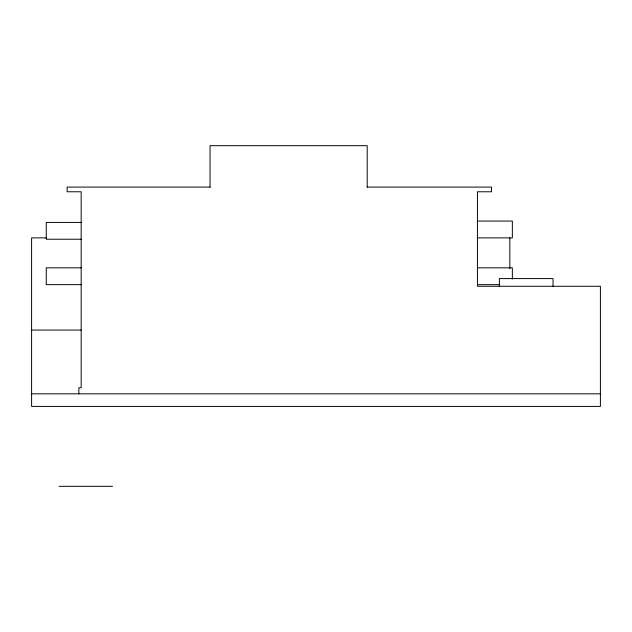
<?xml version="1.0" encoding="UTF-8"?>
<svg xmlns="http://www.w3.org/2000/svg" width="632" height="632" viewBox="0 0 632 632"><rect width="100%" height="100%" fill="white"/><g stroke="black" fill="none" stroke-linecap="round" stroke-linejoin="round"><path stroke-width="0.95" d="M210.219 187.096L67.126 187.096L67.126 191.78L81.172 191.78L81.172 387.748L78.866 387.748L78.866 393.823M367.137 187.096L491.483 187.096L491.483 191.78L477.437 191.78L477.437 286.272L600.4 286.272L600.4 406.416L31.6 406.416L31.6 237.877L46.357 237.877M477.437 221.066L512.355 221.066L512.355 237.877L477.437 237.877M81.172 222.417L46.255 222.417L46.255 239.228L81.172 239.228M81.172 267.834L46.255 267.834L46.255 284.645L81.172 284.645M477.437 267.834L512.355 267.834L512.355 279.044M477.437 284.645L499.746 284.645M31.6 330.062L81.172 330.062M31.6 393.823L600.4 393.823M59.084 486.316L112.48 486.316M553.024 286.272L553.024 278.586L499.383 278.586L499.383 286.272M509.834 237.877L509.834 268.616M367.2 187.096L367.2 145.684L210.045 145.684L210.045 187.096"/></g></svg>
